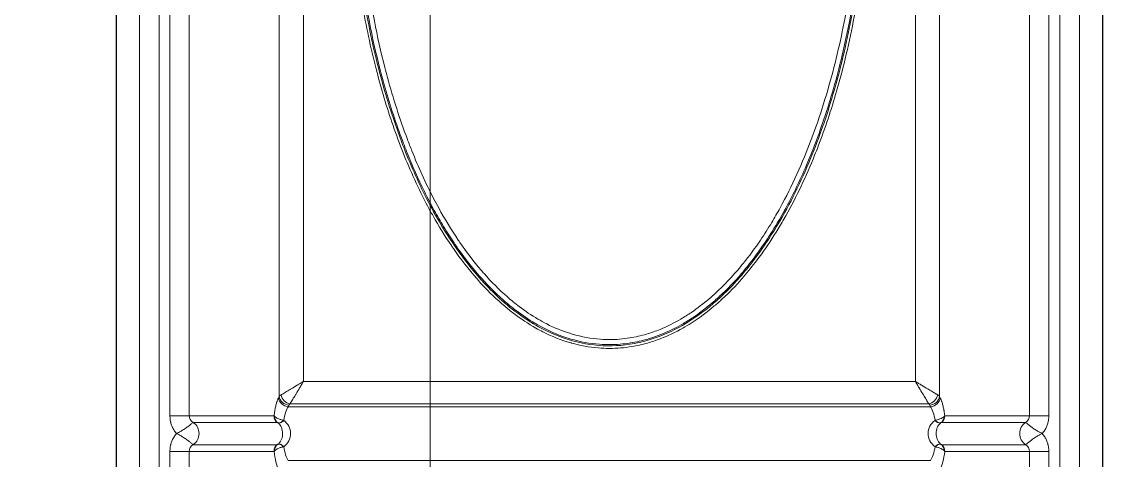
# Model space of a CAD drawing. Header units: millimetres. Extents: x 0 to 1486, y 0 to 1051.
# Drawn here: x 270.68 to 303.24, y 336.79 to 350 of the extents above; entities that cross this region are included whole.
import ezdxf

# ---------------------------------------------------------------- set-up
doc = ezdxf.new("R2010")
doc.units = ezdxf.units.MM
doc.header["$LTSCALE"] = 1.25
for name, color, linetype, lineweight, true_color in [('Detailkreislinien(DIN)', 7, 'Continuous', 9, 0x262659), ('Sichtbare Kanten(DIN)', 7, 'Continuous', 25, 0x262659), ('Sichtbare tangentiale Kanten(DIN)', 7, 'Continuous', 15, 0x1a1a3e)]:
    doc.layers.add(name, color=color, linetype=linetype, lineweight=lineweight, true_color=true_color)

# ---------------------------------------------------------------- blocks, each defined once
blk = doc.blocks.new('2DDetail0')
at = {"layer": 'Detailkreislinien(DIN)', "flags": 128}
blk.add_lwpolyline([(183, 215.291), (226.392, 215.291), (226.392, 353.269), (183, 353.269), (183, 215.291)], dxfattribs=at)

msp = doc.modelspace()

# ---------------------------------------------------------------- linework, layer by layer
at = {"layer": 'Sichtbare Kanten(DIN)'}
for p, q in [((273.538, 298.796), (273.538, 411.92)), ((303.238, 411.92), (303.238, 298.796))]:
    msp.add_line(p, q, dxfattribs=at)
for centre, major_axis, ratio, start_param, end_param in [((278.53, 338.136), (0, -0.25), 0.970296, 4.712396, 5.654914), ((278.577, 338.105), (-0.169, -0.184), 0.314992, 0.703155, 1.240368), ((298.199, 338.105), (0.169, -0.184), 0.314992, 5.042817, 5.580031), ((298.247, 338.136), (0, -0.25), 0.970296, 0.628271, 1.570789), ((278.53, 337.061), (0, -0.25), 0.970296, 3.769864, 4.712382), ((278.577, 337.092), (0.169, -0.184), 0.314992, 1.901224, 2.441847), ((298.199, 337.092), (-0.169, -0.184), 0.314992, 3.841338, 4.381961), ((298.247, 337.061), (0, -0.25), 0.970296, 1.570803, 2.513321)]:
    msp.add_ellipse(centre, major_axis=major_axis, ratio=ratio, start_param=start_param, end_param=end_param, dxfattribs=at)
at = {"layer": 'Sichtbare tangentiale Kanten(DIN)'}
for p, q in [((274.232, 299.49), (274.232, 411.227)), ((274.823, 299.49), (274.823, 411.227)), ((301.954, 299.49), (301.954, 411.227)), ((302.545, 299.49), (302.545, 411.227)), ((275.151, 338.136), (275.151, 372.581)), ((275.733, 338.136), (275.733, 372.581)), ((301.044, 338.136), (301.044, 372.581)), ((301.626, 338.136), (301.626, 372.581)), ((278.445, 338.718), (278.445, 371.998)), ((298.332, 338.718), (298.332, 371.998)), ((279.172, 339.166), (279.172, 371.55)), ((297.604, 339.166), (297.604, 371.55)), ((279.172, 339.166), (297.604, 339.166)), ((278.445, 338.718), (278.423, 338.676)), ((298.332, 338.718), (298.353, 338.676)), ((278.736, 338.449), (278.714, 338.406)), ((278.714, 338.406), (298.062, 338.406)), ((278.768, 338.492), (298.008, 338.492)), ((298.041, 338.449), (298.062, 338.406)), ((275.151, 338.136), (275.733, 338.136)), ((275.733, 338.136), (278.287, 338.136)), ((275.854, 337.933), (278.387, 337.933)), ((300.923, 337.933), (298.389, 337.933)), ((301.044, 338.136), (298.489, 338.136)), ((301.626, 338.136), (301.044, 338.136)), ((275.733, 337.061), (275.151, 337.061)), ((275.151, 300.979), (275.151, 337.061)), ((275.733, 300.979), (275.733, 337.061)), ((278.287, 337.061), (275.733, 337.061)), ((278.387, 337.263), (275.854, 337.263)), ((298.389, 337.263), (300.923, 337.263)), ((298.489, 337.061), (301.044, 337.061)), ((301.044, 337.061), (301.626, 337.061)), ((301.044, 300.979), (301.044, 337.061)), ((301.626, 300.979), (301.626, 337.061)), ((278.714, 336.79), (298.062, 336.79))]:
    msp.add_line(p, q, dxfattribs=at)
for centre, start, end in [((275.618, 337.598), 305.1797, 54.8203), ((301.159, 337.598), 125.1797, 234.8203)]:
    msp.add_arc(centre, 0.41, start, end, dxfattribs=at)
for centre, major_axis, ratio, start_param, end_param in [((278.714, 338.676), (0.267, -0.136), 0.876427, 3.667962, 5.132177), ((279.226, 338.666), (-0.803, 0), 0.281851, 5.844325, 6.048636), ((278.736, 338.718), (0.267, -0.136), 0.876427, 3.667962, 5.132177), ((278.768, 338.762), (-0.212, 0.212), 0.822157, 0.88269, 2.258902), ((298.008, 338.762), (-0.212, -0.212), 0.822157, 0.88269, 2.258902), ((298.041, 338.718), (-0.267, -0.136), 0.876427, 1.151008, 2.615224), ((298.062, 338.676), (-0.267, -0.136), 0.876427, 1.151008, 2.615224), ((297.551, 338.666), (0.803, 0), 0.281851, 0.234549, 0.438861), ((278.846, 337.598), (0, 0.9), 0.332438, 0.455273, 1.114572), ((279.261, 338.397), (-0.539, 0), 0.439726, 5.869599, 6.063499), ((297.515, 338.397), (0.539, 0), 0.439726, 0.219686, 0.413587), ((297.931, 337.598), (0, 0.9), 0.332438, 5.168614, 5.827913), ((276.027, 338.136), (-0.294, 0), 0.850826, 0.000149, 0.942731), ((278.577, 338.105), (-0.169, -0.184), 0.314992, 0.165941, 0.703155), ((298.199, 338.105), (0.169, -0.184), 0.314992, 5.580031, 6.117244), ((300.75, 338.136), (0.294, 0), 0.850826, 5.340455, 6.283036), ((278.577, 337.092), (-0.169, 0.184), 0.314992, 5.58344, 6.117244), ((298.199, 337.092), (0.169, 0.184), 0.314992, 0.165941, 0.699745), ((276.027, 337.061), (0.294, 0), 0.850826, 2.198862, 3.141444), ((278.554, 337.595), (-0.001, 1.197), 0.249407, 2.033422, 2.685728), ((278.846, 337.598), (0, 0.9), 0.332438, 2.027023, 2.68632), ((297.931, 337.598), (0, 0.9), 0.332438, 3.596865, 4.256163), ((298.223, 337.595), (0.001, 1.197), 0.249407, 3.597457, 4.249764), ((300.75, 337.061), (-0.294, 0), 0.850826, 3.141742, 4.084323)]:
    msp.add_ellipse(centre, major_axis=major_axis, ratio=ratio, start_param=start_param, end_param=end_param, dxfattribs=at)
for points, knots in [([(288.388, 370.555), (288.601, 370.555), (288.815, 370.538), (289.025, 370.505), (289.197, 370.478), (289.367, 370.441), (289.534, 370.394), (289.71, 370.344), (289.882, 370.284), (290.051, 370.214), (290.24, 370.135), (290.423, 370.045), (290.601, 369.945), (290.733, 369.87), (290.863, 369.79), (290.989, 369.705), (291.183, 369.573), (291.37, 369.43), (291.549, 369.279), (291.641, 369.201), (291.73, 369.121), (291.817, 369.04), (292.012, 368.857), (292.198, 368.665), (292.374, 368.464), (292.598, 368.21), (292.807, 367.944), (293.003, 367.668), (293.031, 367.628), (293.059, 367.588), (293.087, 367.548), (293.307, 367.23), (293.511, 366.901), (293.7, 366.564), (293.725, 366.52), (293.75, 366.476), (293.774, 366.432), (293.935, 366.137), (294.086, 365.836), (294.228, 365.531), (294.391, 365.178), (294.542, 364.82), (294.681, 364.457), (294.956, 363.742), (295.187, 363.01), (295.381, 362.27), (295.383, 362.264), (295.384, 362.258), (295.386, 362.252), (295.582, 361.503), (295.74, 360.745), (295.865, 359.981), (295.932, 359.576), (295.989, 359.169), (296.037, 358.761), (296.079, 358.401), (296.115, 358.039), (296.143, 357.677), (296.189, 357.098), (296.218, 356.517), (296.229, 355.936), (296.233, 355.743), (296.235, 355.551), (296.235, 355.359), (296.235, 354.638), (296.209, 353.918), (296.156, 353.2), (296.152, 353.147), (296.148, 353.093), (296.144, 353.04), (296.082, 352.269), (295.99, 351.5), (295.865, 350.736), (295.864, 350.728), (295.863, 350.72), (295.861, 350.713), (295.737, 349.957), (295.58, 349.206), (295.386, 348.466), (295.337, 348.279), (295.286, 348.093), (295.233, 347.908), (295.071, 347.35), (294.888, 346.798), (294.679, 346.256), (294.644, 346.163), (294.607, 346.07), (294.57, 345.977), (294.318, 345.352), (294.031, 344.741), (293.701, 344.153), (293.664, 344.088), (293.627, 344.024), (293.589, 343.959), (293.432, 343.69), (293.264, 343.426), (293.087, 343.169), (292.989, 343.028), (292.887, 342.888), (292.783, 342.752), (292.652, 342.581), (292.516, 342.415), (292.374, 342.253), (292.189, 342.043), (291.995, 341.841), (291.789, 341.651), (291.711, 341.579), (291.631, 341.508), (291.549, 341.439), (291.329, 341.253), (291.097, 341.08), (290.854, 340.925), (290.771, 340.872), (290.686, 340.821), (290.601, 340.773), (290.382, 340.649), (290.154, 340.541), (289.919, 340.451), (289.793, 340.403), (289.664, 340.36), (289.534, 340.323), (289.379, 340.279), (289.221, 340.244), (289.063, 340.218), (288.84, 340.181), (288.614, 340.162), (288.388, 340.162), (288.277, 340.162), (288.166, 340.167), (288.055, 340.176), (287.781, 340.198), (287.508, 340.248), (287.243, 340.323), (287.238, 340.324), (287.234, 340.326), (287.229, 340.327), (286.937, 340.41), (286.654, 340.524), (286.383, 340.661), (286.313, 340.697), (286.244, 340.734), (286.176, 340.773), (285.944, 340.904), (285.721, 341.052), (285.509, 341.213), (285.413, 341.286), (285.319, 341.361), (285.227, 341.439), (284.992, 341.638), (284.77, 341.853), (284.56, 342.078), (284.507, 342.136), (284.454, 342.194), (284.402, 342.253), (284.147, 342.544), (283.91, 342.851), (283.69, 343.169), (283.67, 343.198), (283.65, 343.227), (283.631, 343.256), (283.433, 343.547), (283.248, 343.847), (283.076, 344.153), (283.02, 344.252), (282.966, 344.351), (282.913, 344.451), (282.638, 344.969), (282.395, 345.503), (282.179, 346.048), (282.151, 346.117), (282.124, 346.186), (282.097, 346.256), (281.889, 346.798), (281.705, 347.35), (281.544, 347.908), (281.49, 348.093), (281.439, 348.279), (281.39, 348.466), (281.223, 349.105), (281.083, 349.751), (280.968, 350.402), (280.948, 350.513), (280.929, 350.625), (280.911, 350.736), (280.786, 351.5), (280.694, 352.269), (280.633, 353.04), (280.631, 353.068), (280.628, 353.097), (280.626, 353.125), (280.57, 353.868), (280.542, 354.613), (280.542, 355.359), (280.542, 355.43), (280.542, 355.5), (280.542, 355.571), (280.547, 356.274), (280.577, 356.977), (280.633, 357.677), (280.643, 357.808), (280.654, 357.938), (280.667, 358.068), (280.726, 358.708), (280.807, 359.347), (280.911, 359.981), (280.971, 360.344), (281.038, 360.707), (281.113, 361.067), (281.196, 361.464), (281.288, 361.859), (281.39, 362.252), (281.502, 362.678), (281.626, 363.102), (281.763, 363.521), (281.866, 363.837), (281.978, 364.151), (282.097, 364.461), (282.152, 364.603), (282.208, 364.744), (282.266, 364.884), (282.497, 365.444), (282.757, 365.991), (283.052, 366.52), (283.06, 366.535), (283.068, 366.549), (283.076, 366.564), (283.266, 366.901), (283.469, 367.23), (283.69, 367.548), (283.699, 367.562), (283.709, 367.576), (283.719, 367.59), (283.931, 367.893), (284.158, 368.186), (284.402, 368.464), (284.531, 368.61), (284.664, 368.752), (284.803, 368.889), (284.939, 369.024), (285.081, 369.154), (285.227, 369.279), (285.359, 369.391), (285.496, 369.498), (285.636, 369.599), (285.81, 369.724), (285.99, 369.84), (286.175, 369.945), (286.325, 370.029), (286.48, 370.107), (286.637, 370.176), (286.834, 370.262), (287.036, 370.335), (287.243, 370.394), (287.615, 370.499), (288.002, 370.555), (288.388, 370.555)], [0, 0, 0, 0, 0.639708, 0.639708, 0.639708, 1.160348, 1.160348, 1.160348, 1.708499, 1.708499, 1.708499, 2.321068, 2.321068, 2.321068, 2.777127, 2.777127, 2.777127, 3.481707, 3.481707, 3.481707, 3.840961, 3.840961, 3.840961, 4.642216, 4.642216, 4.642216, 5.656868, 5.656868, 5.656868, 5.802986, 5.802986, 5.802986, 6.963587, 6.963587, 6.963587, 7.114552, 7.114552, 7.114552, 8.124051, 8.124051, 8.124051, 9.289556, 9.289556, 9.289556, 11.587453, 11.587453, 11.587453, 11.605982, 11.605982, 11.605982, 13.927144, 13.927144, 13.927144, 15.159529, 15.159529, 15.159529, 16.248341, 16.248341, 16.248341, 17.992352, 17.992352, 17.992352, 18.569576, 18.569576, 18.569576, 20.730291, 20.730291, 20.730291, 20.890769, 20.890769, 20.890769, 23.211965, 23.211965, 23.211965, 23.235727, 23.235727, 23.235727, 25.53318, 25.53318, 25.53318, 26.112017, 26.112017, 26.112017, 27.854377, 27.854377, 27.854377, 28.153739, 28.153739, 28.153739, 30.175562, 30.175562, 30.175562, 30.399314, 30.399314, 30.399314, 31.336224, 31.336224, 31.336224, 31.85246, 31.85246, 31.85246, 32.496894, 32.496894, 32.496894, 33.336993, 33.336993, 33.336993, 33.657413, 33.657413, 33.657413, 34.522413, 34.522413, 34.522413, 34.818036, 34.818036, 34.818036, 35.57249, 35.57249, 35.57249, 35.978641, 35.978641, 35.978641, 36.461729, 36.461729, 36.461729, 37.139135, 37.139135, 37.139135, 37.472442, 37.472442, 37.472442, 38.299742, 38.299742, 38.299742, 38.313597, 38.313597, 38.313597, 39.224503, 39.224503, 39.224503, 39.460284, 39.460284, 39.460284, 40.259784, 40.259784, 40.259784, 40.620853, 40.620853, 40.620853, 41.545701, 41.545701, 41.545701, 41.781511, 41.781511, 41.781511, 42.942132, 42.942132, 42.942132, 43.047049, 43.047049, 43.047049, 44.102719, 44.102719, 44.102719, 44.442228, 44.442228, 44.442228, 46.200033, 46.200033, 46.200033, 46.423921, 46.423921, 46.423921, 48.166433, 48.166433, 48.166433, 48.745108, 48.745108, 48.745108, 50.727283, 50.727283, 50.727283, 51.066318, 51.066318, 51.066318, 53.387519, 53.387519, 53.387519, 53.473034, 53.473034, 53.473034, 55.708716, 55.708716, 55.708716, 55.921312, 55.921312, 55.921312, 58.029915, 58.029915, 58.029915, 58.421576, 58.421576, 58.421576, 60.351166, 60.351166, 60.351166, 61.455449, 61.455449, 61.455449, 62.672368, 62.672368, 62.672368, 63.995258, 63.995258, 63.995258, 64.993534, 64.993534, 64.993534, 65.448701, 65.448701, 65.448701, 67.264643, 67.264643, 67.264643, 67.314698, 67.314698, 67.314698, 68.475297, 68.475297, 68.475297, 68.525889, 68.525889, 68.525889, 69.636002, 69.636002, 69.636002, 70.220476, 70.220476, 70.220476, 70.796631, 70.796631, 70.796631, 71.316647, 71.316647, 71.316647, 71.957253, 71.957253, 71.957253, 72.473802, 72.473802, 72.473802, 73.117889, 73.117889, 73.117889, 74.278288, 74.278288, 74.278288, 74.278288]), ([(288.388, 370.479), (288.65, 370.479), (289.209, 370.423), (290.083, 370.153), (290.962, 369.669), (291.811, 368.978), (292.571, 368.15), (293.202, 367.267), (293.935, 366.031), (294.672, 364.387), (295.297, 362.402), (295.715, 360.516), (296.029, 358.426), (296.195, 355.982), (296.122, 353.127), (295.782, 350.43), (295.224, 348.024), (294.512, 345.928), (293.672, 344.164), (292.716, 342.733), (291.801, 341.718), (290.869, 340.984), (289.98, 340.525), (289.047, 340.257), (288.065, 340.203), (287.144, 340.403), (286.39, 340.726), (285.76, 341.105), (285.158, 341.581), (284.554, 342.176), (283.985, 342.865), (283.444, 343.659), (282.839, 344.713), (282.195, 346.129), (281.556, 348.019), (281.005, 350.375), (280.674, 352.944), (280.585, 355.597), (280.713, 358.168), (281.09, 360.82), (281.682, 363.145), (282.383, 365.031), (282.994, 366.298), (283.61, 367.317), (284.183, 368.112), (284.908, 368.924), (285.733, 369.617), (286.683, 370.15), (287.551, 370.423), (288.141, 370.479), (288.388, 370.479)], [0, 0, 0, 0, 0.801473, 1.708499, 2.777127, 3.840961, 5.018658, 6.172353, 7.114552, 9.351003, 11.587453, 13.373491, 15.159529, 17.94491, 20.730291, 23.740723, 26.112017, 28.153739, 30.399314, 31.987116, 33.336993, 34.522413, 35.57249, 36.368743, 37.472442, 38.554664, 39.224503, 39.965544, 40.78815, 41.545701, 42.532728, 43.487478, 44.442228, 46.200033, 48.166433, 50.445565, 53.473034, 55.947305, 58.421576, 61.208417, 63.995258, 65.629951, 67.264643, 68.228999, 69.222094, 70.220476, 71.519845, 72.473802, 73.523577, 74.278288, 74.278288, 74.278288, 74.278288]), ([(288.388, 370.443), (288.781, 370.443), (289.174, 370.382), (289.55, 370.272), (289.72, 370.222), (289.887, 370.161), (290.05, 370.092), (290.246, 370.008), (290.437, 369.911), (290.621, 369.804), (290.736, 369.736), (290.849, 369.664), (290.959, 369.589), (291.169, 369.445), (291.37, 369.287), (291.561, 369.12), (291.603, 369.083), (291.646, 369.045), (291.687, 369.007), (291.93, 368.784), (292.158, 368.546), (292.371, 368.296), (292.432, 368.225), (292.492, 368.153), (292.551, 368.08), (292.733, 367.853), (292.904, 367.619), (293.066, 367.379), (293.116, 367.305), (293.165, 367.23), (293.214, 367.155), (293.372, 366.908), (293.522, 366.655), (293.664, 366.398), (293.671, 366.385), (293.678, 366.372), (293.686, 366.358), (293.841, 366.074), (293.986, 365.784), (294.122, 365.491), (294.286, 365.139), (294.436, 364.782), (294.575, 364.42), (294.588, 364.386), (294.601, 364.351), (294.614, 364.316), (294.738, 363.989), (294.852, 363.659), (294.958, 363.326), (295.083, 362.933), (295.197, 362.536), (295.3, 362.137), (295.36, 361.903), (295.416, 361.668), (295.469, 361.432), (295.583, 360.925), (295.681, 360.415), (295.764, 359.902), (295.785, 359.77), (295.806, 359.638), (295.825, 359.505), (295.916, 358.885), (295.985, 358.262), (296.034, 357.637), (296.089, 356.932), (296.118, 356.224), (296.122, 355.517), (296.122, 355.464), (296.122, 355.411), (296.122, 355.359), (296.122, 354.598), (296.093, 353.838), (296.034, 353.08), (296.021, 352.915), (296.006, 352.749), (295.991, 352.583), (295.934, 351.992), (295.859, 351.402), (295.764, 350.815), (295.703, 350.435), (295.633, 350.055), (295.554, 349.678), (295.478, 349.31), (295.393, 348.944), (295.3, 348.58), (295.138, 347.952), (294.95, 347.329), (294.731, 346.718), (294.693, 346.612), (294.654, 346.506), (294.614, 346.401), (294.51, 346.125), (294.399, 345.851), (294.281, 345.579), (294.096, 345.155), (293.894, 344.737), (293.67, 344.331), (293.668, 344.327), (293.666, 344.323), (293.664, 344.319), (293.528, 344.072), (293.385, 343.83), (293.233, 343.592), (293.178, 343.507), (293.123, 343.422), (293.066, 343.339), (292.902, 343.096), (292.728, 342.859), (292.544, 342.629), (292.487, 342.559), (292.429, 342.49), (292.371, 342.421), (292.164, 342.179), (291.944, 341.948), (291.71, 341.731), (291.661, 341.686), (291.611, 341.641), (291.561, 341.597), (291.366, 341.427), (291.162, 341.268), (290.948, 341.122), (290.841, 341.049), (290.732, 340.98), (290.621, 340.914), (290.527, 340.86), (290.432, 340.808), (290.336, 340.759), (290.13, 340.655), (289.918, 340.565), (289.699, 340.492), (289.65, 340.475), (289.6, 340.46), (289.55, 340.445), (289.378, 340.394), (289.203, 340.354), (289.026, 340.326), (288.815, 340.292), (288.602, 340.275), (288.388, 340.275), (288.29, 340.275), (288.191, 340.278), (288.093, 340.286), (287.799, 340.308), (287.508, 340.362), (287.226, 340.445), (287.21, 340.45), (287.193, 340.455), (287.177, 340.46), (286.839, 340.564), (286.515, 340.709), (286.21, 340.883), (286.192, 340.893), (286.174, 340.904), (286.156, 340.914), (285.955, 341.032), (285.763, 341.162), (285.578, 341.302), (285.454, 341.396), (285.333, 341.495), (285.216, 341.597), (285.148, 341.656), (285.082, 341.717), (285.016, 341.778), (284.801, 341.981), (284.598, 342.196), (284.407, 342.42), (284.176, 342.69), (283.962, 342.972), (283.762, 343.263), (283.745, 343.288), (283.727, 343.313), (283.71, 343.339), (283.601, 343.5), (283.496, 343.665), (283.394, 343.832), (283.297, 343.992), (283.203, 344.155), (283.113, 344.319), (283.01, 344.505), (282.912, 344.693), (282.818, 344.883), (282.629, 345.266), (282.457, 345.656), (282.298, 346.051), (282.252, 346.167), (282.206, 346.284), (282.162, 346.401), (281.964, 346.926), (281.789, 347.459), (281.635, 347.998), (281.58, 348.191), (281.527, 348.385), (281.477, 348.58), (281.356, 349.049), (281.25, 349.522), (281.158, 349.997), (281.105, 350.269), (281.056, 350.542), (281.012, 350.815), (280.891, 351.566), (280.802, 352.322), (280.742, 353.08), (280.722, 353.336), (280.706, 353.593), (280.693, 353.849), (280.667, 354.352), (280.654, 354.855), (280.654, 355.359), (280.654, 355.752), (280.662, 356.146), (280.678, 356.54), (280.692, 356.906), (280.714, 357.272), (280.743, 357.637), (280.784, 358.167), (280.84, 358.695), (280.911, 359.221), (280.942, 359.449), (280.976, 359.676), (281.012, 359.902), (281.092, 360.393), (281.185, 360.881), (281.292, 361.366), (281.35, 361.624), (281.411, 361.881), (281.477, 362.137), (281.592, 362.585), (281.721, 363.03), (281.865, 363.47), (281.957, 363.754), (282.056, 364.036), (282.162, 364.316), (282.193, 364.399), (282.225, 364.481), (282.258, 364.564), (282.4, 364.924), (282.553, 365.281), (282.72, 365.632), (282.844, 365.891), (282.974, 366.147), (283.113, 366.398), (283.169, 366.5), (283.226, 366.601), (283.285, 366.702), (283.414, 366.922), (283.549, 367.139), (283.692, 367.352), (283.698, 367.361), (283.704, 367.37), (283.71, 367.379), (283.847, 367.582), (283.991, 367.781), (284.143, 367.975), (284.228, 368.084), (284.315, 368.191), (284.405, 368.297), (284.594, 368.517), (284.793, 368.728), (285.004, 368.928), (285.074, 368.993), (285.144, 369.058), (285.216, 369.12), (285.399, 369.281), (285.591, 369.432), (285.792, 369.571), (285.91, 369.653), (286.031, 369.731), (286.155, 369.804), (286.325, 369.903), (286.5, 369.993), (286.68, 370.072), (286.857, 370.15), (287.04, 370.217), (287.226, 370.272), (287.367, 370.313), (287.51, 370.348), (287.654, 370.374), (287.896, 370.419), (288.142, 370.443), (288.388, 370.443)], [0, 0, 0, 0, 1.13436, 1.13436, 1.13436, 1.648132, 1.648132, 1.648132, 2.268893, 2.268893, 2.268893, 2.658644, 2.658644, 2.658644, 3.403508, 3.403508, 3.403508, 3.570243, 3.570243, 3.570243, 4.538009, 4.538009, 4.538009, 4.814995, 4.814995, 4.814995, 5.672522, 5.672522, 5.672522, 5.936787, 5.936787, 5.936787, 6.807049, 6.807049, 6.807049, 6.85221, 6.85221, 6.85221, 7.813767, 7.813767, 7.813767, 8.965202, 8.965202, 8.965202, 9.076064, 9.076064, 9.076064, 10.116636, 10.116636, 10.116636, 11.345066, 11.345066, 11.345066, 12.065149, 12.065149, 12.065149, 13.614093, 13.614093, 13.614093, 14.013663, 14.013663, 14.013663, 15.88308, 15.88308, 15.88308, 17.995019, 17.995019, 17.995019, 18.152131, 18.152131, 18.152131, 20.421151, 20.421151, 20.421151, 20.917399, 20.917399, 20.917399, 22.690238, 22.690238, 22.690238, 23.83978, 23.83978, 23.83978, 24.959232, 24.959232, 24.959232, 26.893631, 26.893631, 26.893631, 27.228211, 27.228211, 27.228211, 28.107348, 28.107348, 28.107348, 29.483886, 29.483886, 29.483886, 29.497213, 29.497213, 29.497213, 30.332062, 30.332062, 30.332062, 30.631736, 30.631736, 30.631736, 31.500075, 31.500075, 31.500075, 31.766262, 31.766262, 31.766262, 32.704434, 32.704434, 32.704434, 32.900755, 32.900755, 32.900755, 33.658217, 33.658217, 33.658217, 34.035302, 34.035302, 34.035302, 34.350766, 34.350766, 34.350766, 35.019428, 35.019428, 35.019428, 35.169775, 35.169775, 35.169775, 35.688089, 35.688089, 35.688089, 36.304253, 36.304253, 36.304253, 36.588432, 36.588432, 36.588432, 37.438768, 37.438768, 37.438768, 37.488776, 37.488776, 37.488776, 38.512582, 38.512582, 38.512582, 38.573276, 38.573276, 38.573276, 39.250927, 39.250927, 39.250927, 39.707763, 39.707763, 39.707763, 39.971507, 39.971507, 39.971507, 40.840853, 40.840853, 40.840853, 41.886498, 41.886498, 41.886498, 41.976802, 41.976802, 41.976802, 42.555048, 42.555048, 42.555048, 43.111289, 43.111289, 43.111289, 43.74126, 43.74126, 43.74126, 45.007841, 45.007841, 45.007841, 45.380295, 45.380295, 45.380295, 47.050279, 47.050279, 47.050279, 47.649332, 47.649332, 47.649332, 49.092716, 49.092716, 49.092716, 49.918292, 49.918292, 49.918292, 52.18734, 52.18734, 52.18734, 52.954306, 52.954306, 52.954306, 54.456398, 54.456398, 54.456398, 55.632024, 55.632024, 55.632024, 56.72542, 56.72542, 56.72542, 58.309742, 58.309742, 58.309742, 58.994445, 58.994445, 58.994445, 60.475949, 60.475949, 60.475949, 61.263459, 61.263459, 61.263459, 62.642156, 62.642156, 62.642156, 63.532468, 63.532468, 63.532468, 63.795658, 63.795658, 63.795658, 64.94916, 64.94916, 64.94916, 65.801482, 65.801482, 65.801482, 66.146102, 66.146102, 66.146102, 66.904062, 66.904062, 66.904062, 66.935983, 66.935983, 66.935983, 67.662022, 67.662022, 67.662022, 68.070543, 68.070543, 68.070543, 68.924954, 68.924954, 68.924954, 69.205049, 69.205049, 69.205049, 69.919449, 69.919449, 69.919449, 70.33964, 70.33964, 70.33964, 70.911285, 70.911285, 70.911285, 71.474241, 71.474241, 71.474241, 71.898749, 71.898749, 71.898749, 72.608523, 72.608523, 72.608523, 72.608523]), ([(288.388, 370.289), (288.595, 370.289), (288.802, 370.272), (289.006, 370.239), (289.175, 370.212), (289.343, 370.174), (289.507, 370.125), (289.671, 370.077), (289.832, 370.018), (289.99, 369.951), (290.18, 369.87), (290.365, 369.776), (290.544, 369.671), (290.656, 369.606), (290.765, 369.536), (290.872, 369.463), (291.077, 369.322), (291.273, 369.168), (291.46, 369.005), (291.502, 368.968), (291.543, 368.931), (291.584, 368.894), (291.818, 368.679), (292.038, 368.449), (292.245, 368.208), (292.248, 368.205), (292.251, 368.201), (292.255, 368.197), (292.449, 367.97), (292.632, 367.732), (292.805, 367.488), (292.85, 367.423), (292.895, 367.359), (292.939, 367.293), (293.151, 366.98), (293.347, 366.656), (293.53, 366.325), (293.537, 366.311), (293.544, 366.298), (293.551, 366.285), (293.68, 366.05), (293.801, 365.811), (293.916, 365.569), (294.073, 365.24), (294.218, 364.906), (294.353, 364.567), (294.393, 364.466), (294.432, 364.364), (294.471, 364.262), (294.594, 363.938), (294.707, 363.61), (294.812, 363.279), (294.937, 362.889), (295.049, 362.495), (295.151, 362.099), (295.201, 361.906), (295.248, 361.713), (295.292, 361.52), (295.418, 360.976), (295.524, 360.428), (295.613, 359.878), (295.634, 359.746), (295.654, 359.615), (295.674, 359.483), (295.764, 358.866), (295.833, 358.247), (295.881, 357.626), (295.936, 356.924), (295.965, 356.22), (295.969, 355.516), (295.969, 355.463), (295.969, 355.411), (295.969, 355.359), (295.969, 354.602), (295.94, 353.846), (295.881, 353.092), (295.869, 352.932), (295.855, 352.772), (295.84, 352.612), (295.783, 352.019), (295.708, 351.428), (295.613, 350.839), (295.552, 350.461), (295.482, 350.084), (295.404, 349.709), (295.328, 349.344), (295.244, 348.98), (295.151, 348.619), (294.963, 347.886), (294.738, 347.163), (294.471, 346.455), (294.204, 345.747), (293.894, 345.055), (293.53, 344.393), (293.448, 344.245), (293.364, 344.098), (293.277, 343.953), (293.169, 343.774), (293.057, 343.598), (292.939, 343.424), (292.777, 343.185), (292.606, 342.951), (292.424, 342.726), (292.369, 342.656), (292.312, 342.588), (292.254, 342.521), (292.008, 342.233), (291.744, 341.961), (291.46, 341.712), (291.434, 341.69), (291.408, 341.668), (291.383, 341.646), (291.216, 341.505), (291.042, 341.371), (290.862, 341.248), (290.758, 341.177), (290.652, 341.11), (290.543, 341.046), (290.341, 340.928), (290.131, 340.823), (289.915, 340.735), (289.781, 340.681), (289.645, 340.633), (289.507, 340.592), (289.341, 340.543), (289.172, 340.504), (289.002, 340.477), (288.799, 340.444), (288.594, 340.428), (288.388, 340.428), (288.298, 340.428), (288.209, 340.431), (288.119, 340.437), (287.832, 340.457), (287.546, 340.51), (287.27, 340.592), (287.254, 340.597), (287.238, 340.601), (287.222, 340.606), (286.974, 340.683), (286.733, 340.782), (286.502, 340.899), (286.411, 340.946), (286.321, 340.995), (286.233, 341.046), (286.038, 341.161), (285.851, 341.287), (285.671, 341.424), (285.549, 341.516), (285.431, 341.612), (285.317, 341.712), (285.067, 341.931), (284.833, 342.167), (284.614, 342.415), (284.583, 342.45), (284.552, 342.485), (284.522, 342.521), (284.296, 342.785), (284.085, 343.063), (283.888, 343.35), (283.871, 343.375), (283.854, 343.399), (283.837, 343.424), (283.625, 343.738), (283.429, 344.061), (283.247, 344.393), (283.194, 344.488), (283.143, 344.584), (283.092, 344.681), (282.851, 345.145), (282.635, 345.622), (282.44, 346.108), (282.394, 346.223), (282.349, 346.339), (282.305, 346.455), (282.074, 347.068), (281.875, 347.692), (281.703, 348.324), (281.677, 348.422), (281.651, 348.52), (281.625, 348.619), (281.505, 349.085), (281.4, 349.554), (281.308, 350.027), (281.255, 350.297), (281.207, 350.568), (281.163, 350.839), (281.043, 351.586), (280.954, 352.338), (280.895, 353.092), (280.836, 353.846), (280.807, 354.602), (280.807, 355.359), (280.807, 355.706), (280.813, 356.054), (280.826, 356.402), (280.84, 356.81), (280.863, 357.218), (280.895, 357.625), (280.936, 358.152), (280.992, 358.677), (281.063, 359.201), (281.094, 359.427), (281.127, 359.653), (281.164, 359.878), (281.251, 360.419), (281.355, 360.957), (281.477, 361.491), (281.524, 361.694), (281.573, 361.897), (281.625, 362.099), (281.74, 362.544), (281.868, 362.985), (282.01, 363.422), (282.102, 363.704), (282.201, 363.984), (282.305, 364.262), (282.373, 364.441), (282.443, 364.618), (282.516, 364.795), (282.732, 365.317), (282.975, 365.829), (283.247, 366.325), (283.302, 366.425), (283.359, 366.525), (283.417, 366.624), (283.55, 366.852), (283.69, 367.075), (283.837, 367.293), (283.901, 367.387), (283.966, 367.481), (284.032, 367.573), (284.187, 367.788), (284.35, 367.996), (284.522, 368.197), (284.707, 368.413), (284.903, 368.621), (285.11, 368.817), (285.177, 368.881), (285.246, 368.944), (285.317, 369.005), (285.496, 369.162), (285.683, 369.31), (285.879, 369.445), (285.994, 369.525), (286.112, 369.601), (286.233, 369.671), (286.397, 369.768), (286.567, 369.855), (286.741, 369.932), (286.913, 370.007), (287.09, 370.072), (287.27, 370.125), (287.405, 370.165), (287.543, 370.198), (287.682, 370.224), (287.915, 370.267), (288.152, 370.289), (288.388, 370.289)], [0, 0, 0, 0, 0.620901, 0.620901, 0.620901, 1.134291, 1.134291, 1.134291, 1.648132, 1.648132, 1.648132, 2.268896, 2.268896, 2.268896, 2.658644, 2.658644, 2.658644, 3.403509, 3.403509, 3.403509, 3.570243, 3.570243, 3.570243, 4.522872, 4.522872, 4.522872, 4.538033, 4.538033, 4.538033, 5.435647, 5.435647, 5.435647, 5.672526, 5.672526, 5.672526, 6.807049, 6.807049, 6.807049, 6.85221, 6.85221, 6.85221, 7.65563, 7.65563, 7.65563, 8.748582, 8.748582, 8.748582, 9.07605, 9.07605, 9.07605, 10.116636, 10.116636, 10.116636, 11.345061, 11.345061, 11.345061, 11.940907, 11.940907, 11.940907, 13.614094, 13.614094, 13.614094, 14.013663, 14.013663, 14.013663, 15.883041, 15.883041, 15.883041, 17.995019, 17.995019, 17.995019, 18.152131, 18.152131, 18.152131, 20.421151, 20.421151, 20.421151, 20.902488, 20.902488, 20.902488, 22.690208, 22.690208, 22.690208, 23.83978, 23.83978, 23.83978, 24.959232, 24.959232, 24.959232, 27.228332, 27.228332, 27.228332, 29.497264, 29.497264, 29.497264, 30.004132, 30.004132, 30.004132, 30.631822, 30.631822, 30.631822, 31.500075, 31.500075, 31.500075, 31.766262, 31.766262, 31.766262, 32.900744, 32.900744, 32.900744, 33.002604, 33.002604, 33.002604, 33.658217, 33.658217, 33.658217, 34.035386, 34.035386, 34.035386, 34.737409, 34.737409, 34.737409, 35.169886, 35.169886, 35.169886, 35.688089, 35.688089, 35.688089, 36.304254, 36.304254, 36.304254, 36.573387, 36.573387, 36.573387, 37.438768, 37.438768, 37.438768, 37.488776, 37.488776, 37.488776, 38.267108, 38.267108, 38.267108, 38.573188, 38.573188, 38.573188, 39.250927, 39.250927, 39.250927, 39.707618, 39.707618, 39.707618, 40.702482, 40.702482, 40.702482, 40.842288, 40.842288, 40.842288, 41.886498, 41.886498, 41.886498, 41.976801, 41.976801, 41.976801, 43.111293, 43.111293, 43.111293, 43.438274, 43.438274, 43.438274, 45.007841, 45.007841, 45.007841, 45.380294, 45.380294, 45.380294, 47.344178, 47.344178, 47.344178, 47.649338, 47.649338, 47.649338, 49.092716, 49.092716, 49.092716, 49.918319, 49.918319, 49.918319, 52.187343, 52.187343, 52.187343, 54.456392, 54.456392, 54.456392, 55.49965, 55.49965, 55.49965, 56.725435, 56.725435, 56.725435, 58.309742, 58.309742, 58.309742, 58.994439, 58.994439, 58.994439, 60.637765, 60.637765, 60.637765, 61.26347, 61.26347, 61.26347, 62.642156, 62.642156, 62.642156, 63.532496, 63.532496, 63.532496, 64.10511, 64.10511, 64.10511, 65.801507, 65.801507, 65.801507, 66.146102, 66.146102, 66.146102, 66.936006, 66.936006, 66.936006, 67.277478, 67.277478, 67.277478, 68.070691, 68.070691, 68.070691, 68.924954, 68.924954, 68.924954, 69.205049, 69.205049, 69.205049, 69.919449, 69.919449, 69.919449, 70.339628, 70.339628, 70.339628, 70.911285, 70.911285, 70.911285, 71.474194, 71.474194, 71.474194, 71.898749, 71.898749, 71.898749, 72.608523, 72.608523, 72.608523, 72.608523]), ([(278.499, 338.762), (278.508, 338.767), (278.517, 338.773), (278.528, 338.779), (278.538, 338.785), (278.549, 338.792), (278.56, 338.798), (278.579, 338.81), (278.599, 338.822), (278.62, 338.834), (278.624, 338.837), (278.628, 338.839), (278.632, 338.842), (278.675, 338.868), (278.722, 338.896), (278.77, 338.925), (278.78, 338.931), (278.79, 338.936), (278.799, 338.942), (278.858, 338.978), (278.92, 339.015), (278.982, 339.052), (279.014, 339.071), (279.045, 339.09), (279.077, 339.109), (279.093, 339.118), (279.109, 339.128), (279.125, 339.137), (279.14, 339.147), (279.156, 339.156), (279.172, 339.166)], [0, 0, 0, 0, 0.0583903, 0.0583903, 0.0583903, 0.1166231, 0.1166231, 0.1166231, 0.2137311, 0.2137311, 0.2137311, 0.233069, 0.233069, 0.233069, 0.4274621, 0.4274621, 0.4274621, 0.4661163, 0.4661163, 0.4661163, 0.6989275, 0.6989275, 0.6989275, 0.8156207, 0.8156207, 0.8156207, 0.8739806, 0.8739806, 0.8739806, 0.9322842, 0.9322842, 0.9322842, 0.9322842]), ([(278.768, 338.492), (278.774, 338.501), (278.779, 338.511), (278.785, 338.521), (278.792, 338.532), (278.798, 338.542), (278.805, 338.554), (278.816, 338.572), (278.828, 338.592), (278.841, 338.613), (278.843, 338.618), (278.846, 338.622), (278.848, 338.626), (278.874, 338.669), (278.902, 338.715), (278.931, 338.764), (278.937, 338.774), (278.943, 338.783), (278.949, 338.793), (278.984, 338.852), (279.021, 338.913), (279.058, 338.976), (279.077, 339.007), (279.096, 339.039), (279.115, 339.071), (279.125, 339.086), (279.134, 339.102), (279.144, 339.118), (279.153, 339.134), (279.163, 339.15), (279.172, 339.166)], [0, 0, 0, 0, 0.0583903, 0.0583903, 0.0583903, 0.1166231, 0.1166231, 0.1166231, 0.2137311, 0.2137311, 0.2137311, 0.233069, 0.233069, 0.233069, 0.4274621, 0.4274621, 0.4274621, 0.4661163, 0.4661163, 0.4661163, 0.6989275, 0.6989275, 0.6989275, 0.8156207, 0.8156207, 0.8156207, 0.8739806, 0.8739806, 0.8739806, 0.9322842, 0.9322842, 0.9322842, 0.9322842]), ([(298.008, 338.492), (298.003, 338.501), (297.997, 338.511), (297.991, 338.521), (297.985, 338.532), (297.978, 338.542), (297.972, 338.554), (297.961, 338.572), (297.949, 338.592), (297.936, 338.613), (297.933, 338.618), (297.931, 338.622), (297.928, 338.626), (297.903, 338.669), (297.875, 338.715), (297.845, 338.764), (297.84, 338.774), (297.834, 338.783), (297.828, 338.793), (297.792, 338.852), (297.756, 338.913), (297.718, 338.976), (297.699, 339.007), (297.68, 339.039), (297.661, 339.071), (297.652, 339.086), (297.642, 339.102), (297.633, 339.118), (297.623, 339.134), (297.614, 339.15), (297.604, 339.166)], [0, 0, 0, 0, 0.0583903, 0.0583903, 0.0583903, 0.1166231, 0.1166231, 0.1166231, 0.213731, 0.213731, 0.213731, 0.233069, 0.233069, 0.233069, 0.4274621, 0.4274621, 0.4274621, 0.4661163, 0.4661163, 0.4661163, 0.6989275, 0.6989275, 0.6989275, 0.8156207, 0.8156207, 0.8156207, 0.8739806, 0.8739806, 0.8739806, 0.9322842, 0.9322842, 0.9322842, 0.9322842]), ([(298.278, 338.762), (298.269, 338.767), (298.259, 338.773), (298.249, 338.779), (298.239, 338.785), (298.228, 338.792), (298.217, 338.798), (298.198, 338.81), (298.178, 338.822), (298.157, 338.834), (298.153, 338.837), (298.148, 338.839), (298.144, 338.842), (298.101, 338.868), (298.055, 338.896), (298.006, 338.925), (297.997, 338.931), (297.987, 338.936), (297.977, 338.942), (297.918, 338.978), (297.857, 339.015), (297.794, 339.052), (297.763, 339.071), (297.731, 339.09), (297.7, 339.109), (297.684, 339.118), (297.668, 339.128), (297.652, 339.137), (297.636, 339.147), (297.62, 339.156), (297.604, 339.166)], [0, 0, 0, 0, 0.0583903, 0.0583903, 0.0583903, 0.1166231, 0.1166231, 0.1166231, 0.213731, 0.213731, 0.213731, 0.233069, 0.233069, 0.233069, 0.4274621, 0.4274621, 0.4274621, 0.4661163, 0.4661163, 0.4661163, 0.6989275, 0.6989275, 0.6989275, 0.8156207, 0.8156207, 0.8156207, 0.8739806, 0.8739806, 0.8739806, 0.9322842, 0.9322842, 0.9322842, 0.9322842]), ([(278.287, 338.136), (278.29, 338.16), (278.293, 338.183), (278.297, 338.206), (278.3, 338.229), (278.303, 338.251), (278.307, 338.272), (278.308, 338.28), (278.31, 338.288), (278.311, 338.296), (278.313, 338.309), (278.316, 338.322), (278.318, 338.335), (278.322, 338.356), (278.327, 338.376), (278.331, 338.395), (278.335, 338.414), (278.34, 338.433), (278.344, 338.451), (278.349, 338.47), (278.354, 338.487), (278.358, 338.504), (278.363, 338.521), (278.368, 338.538), (278.374, 338.553), (278.376, 338.561), (278.378, 338.568), (278.381, 338.575), (278.384, 338.583), (278.386, 338.591), (278.389, 338.599), (278.395, 338.613), (278.4, 338.627), (278.406, 338.639), (278.411, 338.652), (278.417, 338.664), (278.423, 338.676)], [-7.0667013, -7.0667013, -7.0667013, -7.0667013, -6.9851631, -6.9851631, -6.9851631, -6.9063529, -6.9063529, -6.9063529, -6.8774267, -6.8774267, -6.8774267, -6.8275427, -6.8275427, -6.8275427, -6.7487325, -6.7487325, -6.7487325, -6.6699223, -6.6699223, -6.6699223, -6.5911121, -6.5911121, -6.5911121, -6.5123019, -6.5123019, -6.5123019, -6.4763893, -6.4763893, -6.4763893, -6.4334917, -6.4334917, -6.4334917, -6.3546815, -6.3546815, -6.3546815, -6.2758713, -6.2758713, -6.2758713, -6.2758713]), ([(298.489, 338.136), (298.486, 338.16), (298.483, 338.183), (298.48, 338.206), (298.477, 338.229), (298.473, 338.251), (298.469, 338.272), (298.468, 338.28), (298.467, 338.288), (298.465, 338.296), (298.463, 338.309), (298.461, 338.322), (298.458, 338.335), (298.454, 338.356), (298.45, 338.376), (298.446, 338.395), (298.441, 338.414), (298.437, 338.433), (298.432, 338.451), (298.428, 338.47), (298.423, 338.487), (298.418, 338.504), (298.413, 338.521), (298.408, 338.538), (298.403, 338.553), (298.401, 338.561), (298.398, 338.568), (298.396, 338.575), (298.393, 338.583), (298.39, 338.591), (298.387, 338.599), (298.382, 338.613), (298.376, 338.627), (298.371, 338.639), (298.365, 338.652), (298.359, 338.664), (298.353, 338.676)], [-3.2514067, -3.2514067, -3.2514067, -3.2514067, -3.1698686, -3.1698686, -3.1698686, -3.0910584, -3.0910584, -3.0910584, -3.0621321, -3.0621321, -3.0621321, -3.0122481, -3.0122481, -3.0122481, -2.9334379, -2.9334379, -2.9334379, -2.8546277, -2.8546277, -2.8546277, -2.7758175, -2.7758175, -2.7758175, -2.6970073, -2.6970073, -2.6970073, -2.6610947, -2.6610947, -2.6610947, -2.6181971, -2.6181971, -2.6181971, -2.5393869, -2.5393869, -2.5393869, -2.4605767, -2.4605767, -2.4605767, -2.4605767]), ([(275.348, 337.598), (275.321, 337.63), (275.296, 337.664), (275.275, 337.7), (275.265, 337.716), (275.255, 337.733), (275.246, 337.75), (275.237, 337.767), (275.229, 337.784), (275.221, 337.801), (275.206, 337.837), (275.193, 337.873), (275.182, 337.909), (275.18, 337.919), (275.177, 337.928), (275.175, 337.937), (275.172, 337.946), (275.17, 337.956), (275.168, 337.965), (275.164, 337.984), (275.161, 338.003), (275.159, 338.021), (275.158, 338.026), (275.157, 338.031), (275.157, 338.036), (275.155, 338.05), (275.154, 338.064), (275.153, 338.078), (275.151, 338.097), (275.151, 338.116), (275.151, 338.136)], [-3.2766607, -3.2766607, -3.2766607, -3.2766607, -3.1517855, -3.1517855, -3.1517855, -3.0941284, -3.0941284, -3.0941284, -3.0364714, -3.0364714, -3.0364714, -2.9211572, -2.9211572, -2.9211572, -2.892329, -2.892329, -2.892329, -2.8635001, -2.8635001, -2.8635001, -2.805843, -2.805843, -2.805843, -2.7914284, -2.7914284, -2.7914284, -2.748186, -2.748186, -2.748186, -2.6905289, -2.6905289, -2.6905289, -2.6905289]), ([(275.348, 337.598), (275.356, 337.602), (275.364, 337.606), (275.372, 337.61), (275.38, 337.614), (275.388, 337.618), (275.396, 337.622), (275.408, 337.628), (275.42, 337.634), (275.432, 337.64), (275.436, 337.642), (275.439, 337.644), (275.443, 337.646), (275.474, 337.663), (275.504, 337.681), (275.533, 337.698), (275.552, 337.71), (275.571, 337.722), (275.588, 337.734), (275.624, 337.758), (275.657, 337.781), (275.687, 337.803), (275.716, 337.825), (275.742, 337.846), (275.765, 337.864), (275.776, 337.873), (275.786, 337.882), (275.796, 337.89), (275.81, 337.901), (275.822, 337.911), (275.831, 337.918), (275.832, 337.919), (275.834, 337.92), (275.835, 337.921), (275.838, 337.923), (275.841, 337.926), (275.844, 337.927), (275.846, 337.929), (275.848, 337.93), (275.849, 337.931), (275.851, 337.932), (275.853, 337.933), (275.854, 337.933)], [0.0000018, 0.0000018, 0.0000018, 0.0000018, 0.0268301, 0.0268301, 0.0268301, 0.0536139, 0.0536139, 0.0536139, 0.0944941, 0.0944941, 0.0944941, 0.1069617, 0.1069617, 0.1069617, 0.2128887, 0.2128887, 0.2128887, 0.2834824, 0.2834824, 0.2834824, 0.4259362, 0.4259362, 0.4259362, 0.5691416, 0.5691416, 0.5691416, 0.6408893, 0.6408893, 0.6408893, 0.7493351, 0.7493351, 0.7493351, 0.7629386, 0.7629386, 0.7629386, 0.8043629, 0.8043629, 0.8043629, 0.8320689, 0.8320689, 0.8320689, 0.8598371, 0.8598371, 0.8598371, 0.8598371]), ([(278.577, 337.995), (278.57, 337.996), (278.563, 337.997), (278.556, 337.999), (278.549, 338.001), (278.541, 338.002), (278.534, 338.004), (278.519, 338.008), (278.503, 338.012), (278.488, 338.017), (278.482, 338.019), (278.477, 338.021), (278.471, 338.022), (278.446, 338.031), (278.421, 338.041), (278.398, 338.052), (278.388, 338.056), (278.379, 338.061), (278.37, 338.066), (278.353, 338.075), (278.339, 338.085), (278.327, 338.094), (278.323, 338.097), (278.32, 338.099), (278.317, 338.102), (278.311, 338.107), (278.307, 338.111), (278.302, 338.116), (278.299, 338.119), (278.296, 338.123), (278.294, 338.126), (278.291, 338.129), (278.289, 338.132), (278.287, 338.136)], [0, 0, 0, 0, 0.0254049, 0.0254049, 0.0254049, 0.0508108, 0.0508108, 0.0508108, 0.1015565, 0.1015565, 0.1015565, 0.1196967, 0.1196967, 0.1196967, 0.2030972, 0.2030972, 0.2030972, 0.2393934, 0.2393934, 0.2393934, 0.3046278, 0.3046278, 0.3046278, 0.3227865, 0.3227865, 0.3227865, 0.3553827, 0.3553827, 0.3553827, 0.380761, 0.380761, 0.380761, 0.4061752, 0.4061752, 0.4061752, 0.4061752]), ([(278.42, 337.914), (278.417, 337.917), (278.414, 337.919), (278.411, 337.922), (278.407, 337.925), (278.403, 337.928), (278.399, 337.93), (278.397, 337.931), (278.395, 337.931), (278.393, 337.932), (278.391, 337.933), (278.389, 337.933), (278.387, 337.933)], [0, 0, 0, 0, 0.01437808, 0.01437808, 0.01437808, 0.03394428, 0.03394428, 0.03394428, 0.04321092, 0.04321092, 0.04321092, 0.05759339, 0.05759339, 0.05759339, 0.05759339]), ([(278.577, 337.202), (278.645, 337.251), (278.751, 337.373), (278.806, 337.601), (278.749, 337.827), (278.644, 337.947), (278.577, 337.995)], [0, 0, 0, 0, 0.2404877, 0.4809753, 0.7173439, 0.9537124, 0.9537124, 0.9537124, 0.9537124]), ([(298.199, 337.202), (298.131, 337.251), (298.026, 337.373), (297.97, 337.601), (298.028, 337.827), (298.132, 337.947), (298.199, 337.995)], [0, 0, 0, 0, 0.2404877, 0.4809753, 0.7173439, 0.9537124, 0.9537124, 0.9537124, 0.9537124]), ([(298.199, 337.995), (298.206, 337.996), (298.213, 337.997), (298.221, 337.999), (298.228, 338.001), (298.235, 338.002), (298.243, 338.004), (298.258, 338.008), (298.273, 338.012), (298.289, 338.017), (298.294, 338.019), (298.299, 338.021), (298.305, 338.022), (298.33, 338.031), (298.355, 338.041), (298.378, 338.052), (298.388, 338.056), (298.398, 338.061), (298.407, 338.066), (298.423, 338.075), (298.438, 338.085), (298.45, 338.094), (298.453, 338.097), (298.457, 338.099), (298.46, 338.102), (298.465, 338.107), (298.47, 338.111), (298.474, 338.116), (298.477, 338.119), (298.48, 338.123), (298.483, 338.126), (298.485, 338.129), (298.488, 338.132), (298.489, 338.136)], [0, 0, 0, 0, 0.0254049, 0.0254049, 0.0254049, 0.0508108, 0.0508108, 0.0508108, 0.1015565, 0.1015565, 0.1015565, 0.1196967, 0.1196967, 0.1196967, 0.2030972, 0.2030972, 0.2030972, 0.2393934, 0.2393934, 0.2393934, 0.3046278, 0.3046278, 0.3046278, 0.3227865, 0.3227865, 0.3227865, 0.3553827, 0.3553827, 0.3553827, 0.380761, 0.380761, 0.380761, 0.4061752, 0.4061752, 0.4061752, 0.4061752]), ([(298.357, 337.914), (298.359, 337.917), (298.362, 337.919), (298.365, 337.922), (298.369, 337.925), (298.374, 337.928), (298.378, 337.93), (298.38, 337.931), (298.382, 337.931), (298.383, 337.932), (298.386, 337.933), (298.388, 337.933), (298.389, 337.933)], [0, 0, 0, 0, 0.01437808, 0.01437808, 0.01437808, 0.03394428, 0.03394428, 0.03394428, 0.04321092, 0.04321092, 0.04321092, 0.05759339, 0.05759339, 0.05759339, 0.05759339]), ([(301.429, 337.598), (301.42, 337.602), (301.412, 337.606), (301.404, 337.61), (301.396, 337.614), (301.388, 337.618), (301.38, 337.622), (301.368, 337.628), (301.356, 337.634), (301.344, 337.64), (301.341, 337.642), (301.337, 337.644), (301.333, 337.646), (301.302, 337.663), (301.272, 337.681), (301.244, 337.698), (301.224, 337.71), (301.206, 337.722), (301.188, 337.734), (301.152, 337.758), (301.119, 337.781), (301.09, 337.803), (301.06, 337.825), (301.034, 337.846), (301.012, 337.864), (301, 337.873), (300.99, 337.882), (300.981, 337.89), (300.967, 337.901), (300.955, 337.911), (300.945, 337.918), (300.944, 337.919), (300.943, 337.92), (300.942, 337.921), (300.938, 337.923), (300.935, 337.926), (300.932, 337.927), (300.93, 337.929), (300.929, 337.93), (300.927, 337.931), (300.925, 337.932), (300.924, 337.933), (300.923, 337.933)], [0.0000018, 0.0000018, 0.0000018, 0.0000018, 0.0268301, 0.0268301, 0.0268301, 0.0536139, 0.0536139, 0.0536139, 0.0944941, 0.0944941, 0.0944941, 0.1069617, 0.1069617, 0.1069617, 0.2128887, 0.2128887, 0.2128887, 0.2834824, 0.2834824, 0.2834824, 0.4259362, 0.4259362, 0.4259362, 0.5691416, 0.5691416, 0.5691416, 0.6408893, 0.6408893, 0.6408893, 0.7493351, 0.7493351, 0.7493351, 0.7629386, 0.7629386, 0.7629386, 0.8043629, 0.8043629, 0.8043629, 0.8320689, 0.8320689, 0.8320689, 0.8598371, 0.8598371, 0.8598371, 0.8598371]), ([(301.429, 337.598), (301.455, 337.63), (301.48, 337.664), (301.502, 337.7), (301.512, 337.716), (301.521, 337.733), (301.53, 337.75), (301.539, 337.767), (301.548, 337.784), (301.555, 337.801), (301.571, 337.837), (301.584, 337.873), (301.594, 337.909), (301.597, 337.919), (301.599, 337.928), (301.602, 337.937), (301.604, 337.946), (301.606, 337.956), (301.608, 337.965), (301.612, 337.984), (301.615, 338.003), (301.618, 338.021), (301.619, 338.026), (301.619, 338.031), (301.62, 338.036), (301.622, 338.05), (301.623, 338.064), (301.624, 338.078), (301.625, 338.097), (301.626, 338.116), (301.626, 338.136)], [-3.2766607, -3.2766607, -3.2766607, -3.2766607, -3.1517855, -3.1517855, -3.1517855, -3.0941284, -3.0941284, -3.0941284, -3.0364714, -3.0364714, -3.0364714, -2.9211572, -2.9211572, -2.9211572, -2.892329, -2.892329, -2.892329, -2.8635001, -2.8635001, -2.8635001, -2.805843, -2.805843, -2.805843, -2.7914284, -2.7914284, -2.7914284, -2.748186, -2.748186, -2.748186, -2.6905289, -2.6905289, -2.6905289, -2.6905289]), ([(275.348, 337.598), (275.321, 337.566), (275.296, 337.532), (275.275, 337.497), (275.265, 337.48), (275.255, 337.464), (275.246, 337.447), (275.237, 337.43), (275.229, 337.412), (275.221, 337.395), (275.206, 337.36), (275.193, 337.324), (275.182, 337.287), (275.18, 337.278), (275.177, 337.268), (275.175, 337.259), (275.172, 337.25), (275.17, 337.241), (275.168, 337.231), (275.164, 337.213), (275.161, 337.194), (275.159, 337.175), (275.158, 337.17), (275.157, 337.165), (275.157, 337.161), (275.155, 337.146), (275.154, 337.132), (275.153, 337.118), (275.151, 337.099), (275.151, 337.08), (275.151, 337.061)], [-0.5861318, -0.5861318, -0.5861318, -0.5861318, -0.4612566, -0.4612566, -0.4612566, -0.4035995, -0.4035995, -0.4035995, -0.3459425, -0.3459425, -0.3459425, -0.2306283, -0.2306283, -0.2306283, -0.2018002, -0.2018002, -0.2018002, -0.1729712, -0.1729712, -0.1729712, -0.1153142, -0.1153142, -0.1153142, -0.1008995, -0.1008995, -0.1008995, -0.0576571, -0.0576571, -0.0576571, 0, 0, 0, 0]), ([(275.854, 337.263), (275.849, 337.265), (275.843, 337.27), (275.835, 337.276), (275.834, 337.276), (275.832, 337.277), (275.831, 337.278), (275.822, 337.286), (275.81, 337.295), (275.796, 337.307), (275.786, 337.314), (275.776, 337.323), (275.765, 337.332), (275.742, 337.35), (275.716, 337.371), (275.687, 337.393), (275.657, 337.415), (275.624, 337.438), (275.588, 337.462), (275.571, 337.474), (275.552, 337.486), (275.533, 337.498), (275.504, 337.516), (275.474, 337.533), (275.443, 337.55), (275.44, 337.552), (275.436, 337.554), (275.432, 337.556), (275.405, 337.571), (275.376, 337.585), (275.348, 337.598)], [0, 0, 0, 0, 0.0968985, 0.0968985, 0.0968985, 0.1104843, 0.1104843, 0.1104843, 0.2190223, 0.2190223, 0.2190223, 0.2906956, 0.2906956, 0.2906956, 0.433902, 0.433902, 0.433902, 0.5763548, 0.5763548, 0.5763548, 0.646788, 0.646788, 0.646788, 0.7528855, 0.7528855, 0.7528855, 0.765343, 0.765343, 0.765343, 0.8598353, 0.8598353, 0.8598353, 0.8598353]), ([(278.42, 337.282), (278.461, 337.321), (278.524, 337.419), (278.556, 337.602), (278.522, 337.782), (278.459, 337.877), (278.42, 337.914)], [0, 0, 0, 0, 0.1876708, 0.368308, 0.5520786, 0.7303076, 0.7303076, 0.7303076, 0.7303076]), ([(298.357, 337.282), (298.315, 337.321), (298.253, 337.419), (298.221, 337.602), (298.255, 337.782), (298.317, 337.877), (298.357, 337.914)], [0, 0, 0, 0, 0.1876708, 0.368308, 0.5520786, 0.7303076, 0.7303076, 0.7303076, 0.7303076]), ([(300.923, 337.263), (300.927, 337.265), (300.934, 337.27), (300.942, 337.276), (300.943, 337.276), (300.944, 337.277), (300.945, 337.278), (300.955, 337.286), (300.967, 337.295), (300.981, 337.307), (300.99, 337.314), (301, 337.323), (301.012, 337.332), (301.034, 337.35), (301.06, 337.371), (301.09, 337.393), (301.119, 337.415), (301.152, 337.438), (301.188, 337.462), (301.206, 337.474), (301.225, 337.486), (301.244, 337.498), (301.272, 337.516), (301.302, 337.533), (301.333, 337.55), (301.337, 337.552), (301.341, 337.554), (301.344, 337.556), (301.372, 337.571), (301.4, 337.585), (301.429, 337.598)], [0, 0, 0, 0, 0.0968985, 0.0968985, 0.0968985, 0.1104843, 0.1104843, 0.1104843, 0.2190223, 0.2190223, 0.2190223, 0.2906956, 0.2906956, 0.2906956, 0.433902, 0.433902, 0.433902, 0.5763548, 0.5763548, 0.5763548, 0.646788, 0.646788, 0.646788, 0.7528855, 0.7528855, 0.7528855, 0.765343, 0.765343, 0.765343, 0.8598353, 0.8598353, 0.8598353, 0.8598353]), ([(301.429, 337.598), (301.455, 337.566), (301.48, 337.532), (301.502, 337.497), (301.512, 337.48), (301.521, 337.464), (301.53, 337.447), (301.539, 337.43), (301.548, 337.412), (301.555, 337.395), (301.571, 337.36), (301.584, 337.324), (301.594, 337.287), (301.597, 337.278), (301.599, 337.268), (301.602, 337.259), (301.604, 337.25), (301.606, 337.241), (301.608, 337.231), (301.612, 337.213), (301.615, 337.194), (301.618, 337.175), (301.619, 337.17), (301.619, 337.165), (301.62, 337.161), (301.622, 337.146), (301.623, 337.132), (301.624, 337.118), (301.625, 337.099), (301.626, 337.08), (301.626, 337.061)], [-0.5861318, -0.5861318, -0.5861318, -0.5861318, -0.4612566, -0.4612566, -0.4612566, -0.4035995, -0.4035995, -0.4035995, -0.3459425, -0.3459425, -0.3459425, -0.2306283, -0.2306283, -0.2306283, -0.2018002, -0.2018002, -0.2018002, -0.1729712, -0.1729712, -0.1729712, -0.1153142, -0.1153142, -0.1153142, -0.1008995, -0.1008995, -0.1008995, -0.0576571, -0.0576571, -0.0576571, 0, 0, 0, 0]), ([(278.42, 337.282), (278.417, 337.28), (278.414, 337.277), (278.411, 337.275), (278.407, 337.272), (278.403, 337.269), (278.399, 337.267), (278.397, 337.266), (278.395, 337.265), (278.393, 337.264), (278.391, 337.263), (278.389, 337.263), (278.387, 337.263)], [0, 0, 0, 0, 0.01437809, 0.01437809, 0.01437809, 0.03394247, 0.03394247, 0.03394247, 0.04321096, 0.04321096, 0.04321096, 0.05759344, 0.05759344, 0.05759344, 0.05759344]), ([(298.357, 337.282), (298.359, 337.28), (298.362, 337.277), (298.365, 337.275), (298.369, 337.272), (298.374, 337.269), (298.378, 337.267), (298.38, 337.266), (298.382, 337.265), (298.383, 337.264), (298.386, 337.263), (298.388, 337.263), (298.389, 337.263)], [0, 0, 0, 0, 0.01437809, 0.01437809, 0.01437809, 0.03394247, 0.03394247, 0.03394247, 0.04321096, 0.04321096, 0.04321096, 0.05759344, 0.05759344, 0.05759344, 0.05759344]), ([(278.577, 337.202), (278.57, 337.2), (278.563, 337.199), (278.556, 337.197), (278.549, 337.196), (278.541, 337.194), (278.534, 337.192), (278.519, 337.188), (278.503, 337.184), (278.488, 337.179), (278.482, 337.178), (278.477, 337.176), (278.471, 337.174), (278.446, 337.165), (278.421, 337.155), (278.398, 337.145), (278.388, 337.14), (278.379, 337.135), (278.37, 337.13), (278.353, 337.121), (278.339, 337.111), (278.327, 337.102), (278.323, 337.099), (278.32, 337.097), (278.317, 337.094), (278.311, 337.09), (278.307, 337.085), (278.302, 337.081), (278.299, 337.077), (278.296, 337.074), (278.294, 337.07), (278.291, 337.067), (278.289, 337.064), (278.287, 337.061)], [0, 0, 0, 0, 0.0254049, 0.0254049, 0.0254049, 0.0508108, 0.0508108, 0.0508108, 0.1015565, 0.1015565, 0.1015565, 0.1196902, 0.1196902, 0.1196902, 0.2030972, 0.2030972, 0.2030972, 0.2393804, 0.2393804, 0.2393804, 0.3046279, 0.3046279, 0.3046279, 0.32278, 0.32278, 0.32278, 0.3553827, 0.3553827, 0.3553827, 0.380761, 0.380761, 0.380761, 0.4061752, 0.4061752, 0.4061752, 0.4061752]), ([(298.199, 337.202), (298.206, 337.2), (298.213, 337.199), (298.221, 337.197), (298.228, 337.196), (298.235, 337.194), (298.243, 337.192), (298.258, 337.188), (298.273, 337.184), (298.289, 337.179), (298.294, 337.178), (298.299, 337.176), (298.305, 337.174), (298.33, 337.165), (298.355, 337.155), (298.378, 337.145), (298.388, 337.14), (298.398, 337.135), (298.407, 337.13), (298.423, 337.121), (298.438, 337.111), (298.45, 337.102), (298.453, 337.099), (298.457, 337.097), (298.46, 337.094), (298.465, 337.09), (298.47, 337.085), (298.474, 337.081), (298.477, 337.077), (298.48, 337.074), (298.483, 337.07), (298.485, 337.067), (298.488, 337.064), (298.489, 337.061)], [0, 0, 0, 0, 0.0254049, 0.0254049, 0.0254049, 0.0508108, 0.0508108, 0.0508108, 0.1015565, 0.1015565, 0.1015565, 0.1196902, 0.1196902, 0.1196902, 0.2030972, 0.2030972, 0.2030972, 0.2393804, 0.2393804, 0.2393804, 0.3046279, 0.3046279, 0.3046279, 0.32278, 0.32278, 0.32278, 0.3553827, 0.3553827, 0.3553827, 0.380761, 0.380761, 0.380761, 0.4061752, 0.4061752, 0.4061752, 0.4061752])]:
    msp.add_open_spline(points, degree=3, knots=knots, dxfattribs=at)

# ---------------------------------------------------------------- block references
at = {"layer": 'Detailkreislinien(DIN)', "xscale": 1.25, "yscale": 1.25, "zscale": 1.25}
msp.add_blockref('2DDetail0', (0, 0), dxfattribs=at)

doc.saveas('drawing.dxf')
